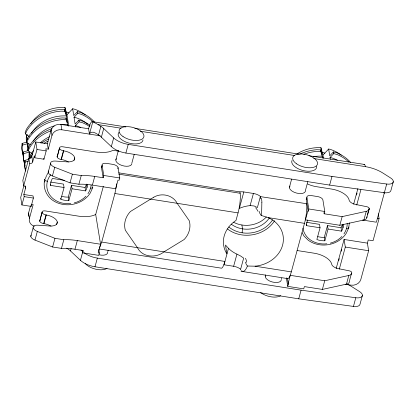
<?xml version="1.0" encoding="UTF-8"?>
<svg xmlns="http://www.w3.org/2000/svg" width="414" height="414" viewBox="0 0 414 414"><rect width="100%" height="100%" fill="white"/><g stroke="black" fill="none" stroke-linecap="round" stroke-linejoin="round"><path stroke-width="0.62" d="M261.85 202.41L261.669 211.621L261.162 215.425L268.262 217.64L304.497 223.337A14.433 2.743 -81.1 0 0 306.567 203.704M242.112 232.792L242.532 228.864L241.9 225.009M44.784 179.376C42.745 186.921 45.856 195.097 51.998 199.802L52.216 199.952C63.999 208.594 82.433 205.303 90.314 192.945L92.746 187.506M348.779 227.628L349.323 222.851M26.993 142.085L22.133 143.41L21.745 146.706A40.417 34.362 -9.3 0 0 23.438 155.519M22.133 143.41L22.408 145.107L22.025 148.403A40.417 34.362 -9.3 0 0 23.127 155.379M28.38 150.567L23.515 151.891L23.132 155.188A40.417 34.362 -9.3 0 0 24.416 162.785M23.515 151.891L23.795 153.589L23.412 156.885A40.417 34.362 -9.3 0 0 24.343 163.24M28.55 159.38L24.902 160.373L24.519 163.67A40.417 34.362 -9.3 0 0 25.621 170.646M24.902 160.373L25.182 162.071L24.793 165.362A40.417 34.362 -9.3 0 0 25.57 171.096M99.541 247.763L101.715 242.066L114.901 193.519L116.608 184.954A14.433 2.743 -81.1 0 0 116.748 183.842M92.752 121.985A15.261 2.898 -81.1 0 0 88.575 128.764L89.455 134.12L92.752 121.985L96.007 123.377L100.887 126.358A16.498 8.099 15.2 0 1 103.723 128.531L113.679 137.914A16.498 8.099 15.2 0 0 128.237 144.377L331.992 176.426L386.702 184.028A7.731 3.793 15.2 0 0 393 182.543A7.731 3.793 15.2 0 0 390.625 177.968L382.945 173.078A24.747 12.146 15.2 0 0 365.36 166.64L313.709 158.521M23.696 185.788L29.725 163.597A2.474 2.106 -9.3 0 0 32.69 161.895L34.388 155.648L34.74 157.791L43.936 159.24L46.197 150.919L45.85 148.776L48.247 149.154L47.372 143.798L35.775 141.971L31.816 156.533A2.474 2.106 -9.3 0 1 28.851 158.241L22.822 180.432L23.696 185.788A2.474 2.106 -9.3 0 1 25.533 188.246L23.836 194.487L24.188 196.629L21.926 204.951L31.128 206.395L33.384 198.073L33.037 195.931L23.836 194.487M23.831 185.922L20.7 197.452L21.926 204.951M34.74 157.791L36.996 149.47L35.775 141.971M28.597 216.258A8.249 7.012 -9.3 0 1 28.576 212.972L30.439 206.125M47.372 143.798L51.093 130.1A8.249 7.012 -9.3 0 1 60.977 124.423L88.575 128.764M34.341 226.241A8.249 7.012 -9.3 0 1 29.456 218.328L33.177 204.63L31.376 204.35M48.247 149.154L51.967 135.456L51.093 130.1M30.776 236.415L33.13 227.747M48.205 172.265L50.56 163.597M51.015 226.158A10.433 5.123 15.2 0 0 43.931 223.648L43.651 223.607A3.71 1.822 15.2 0 1 39.734 221.112L42.068 212.294A3.71 1.822 15.2 0 1 45.349 210.928L78.225 216.103A24.747 12.146 15.2 0 0 95.696 214.488L103.319 186.435M68.445 162.014A10.433 5.123 15.2 0 0 61.36 159.504L61.081 159.457A3.71 1.822 15.2 0 1 57.163 156.963L59.492 148.145A3.71 1.822 15.2 0 1 62.778 146.784L95.655 151.954A24.747 12.146 15.2 0 0 110.429 151.421L113.12 150.318L118.87 151.219M39.734 221.112L42.068 212.294M57.163 156.963L59.492 148.145M98.755 249.363L99.365 253.083L98.744 255.376L82.743 252.856L83.364 250.568L74.965 249.249A41.245 20.245 15.2 0 0 61.463 248.39L52.609 246.998L34.978 240.099L37.332 231.431A6.598 3.24 15.2 0 1 33.115 227.291A6.598 3.24 15.2 0 1 37.917 225.206L49.716 226.013A10.433 5.123 15.2 0 0 57.184 221.537A10.433 5.123 15.2 0 0 46.285 214.98L46.006 214.938A3.71 1.822 15.2 0 1 42.088 212.444M54.762 167.287L72.393 174.18L81.247 175.572A41.245 20.245 15.2 0 1 94.749 176.431L103.148 177.756L101.466 167.468L102.087 165.181A4.947 2.427 15.2 0 1 106.47 163.364L112.867 164.374A4.947 2.427 15.2 0 1 118.088 167.696L119.77 177.984L119.149 180.271L117.985 180.09L115.63 188.758L92.389 185.099A41.245 20.245 15.2 0 0 78.893 184.24L70.033 182.848L52.407 175.955L54.762 167.287A6.598 3.24 15.2 0 1 50.539 163.147A6.598 3.24 15.2 0 1 55.347 161.056L67.146 161.864A10.433 5.123 15.2 0 0 74.608 157.392A10.433 5.123 15.2 0 0 63.715 150.836L63.435 150.789A3.71 1.822 15.2 0 1 59.518 148.295M43.651 223.607L46.006 214.938M61.081 159.457L63.435 150.789M43.931 223.648L46.285 214.98M61.36 159.504L63.715 150.836M72.052 188.779L85.6 190.906L85.041 187.48L71.487 185.348L72.052 188.779L68.859 200.521A18.558 15.779 -9.3 0 1 60.858 199.263L64.051 187.516L63.487 184.09L50.555 182.056M56.62 224.471L57.292 221.992M74.044 160.321L74.717 157.848M52.609 246.998L54.964 238.329L63.823 239.722A41.245 20.245 15.2 0 1 77.32 240.581L100.561 244.234L98.206 252.902L99.365 253.083M70.033 182.848L72.393 174.18M68.859 200.521L68.3 197.095L71.487 185.348M61.463 248.39L63.823 239.722M78.893 184.24L81.247 175.572M393.3 181.715L390.945 190.383A7.731 3.793 15.2 0 1 384.347 192.696L329.637 185.094L125.882 153.045A16.498 8.099 15.2 0 1 111.325 146.582L101.368 137.2A16.498 8.099 15.2 0 0 98.532 135.026L100.887 126.358M362.4 295.446L360.045 304.114A7.731 3.793 15.2 0 1 353.447 306.427L298.737 298.825L94.982 266.776A16.498 8.099 15.2 0 1 80.425 260.313L70.468 250.931L71.141 248.457M101.368 137.2L103.723 128.531M74.965 249.249L77.32 240.581M92.389 185.099L94.749 176.431M80.425 260.313L82.779 251.645L80.968 249.937M111.325 146.582L113.679 137.914M103.148 177.756L103.769 175.464L102.087 165.181M115.837 159.902L118.363 150.603M117.778 168.84L118.088 167.696M94.982 266.776L97.337 258.108A16.498 8.099 15.2 0 1 84.037 252.716M125.882 153.045L128.237 144.377M107.852 251.391L108.189 250.154M131.849 163.075L134.208 154.391M118.668 172.835L239.908 191.899L240.13 193.255A14.433 2.743 -81.1 0 1 238.06 212.889L236.006 220.439A30.108 25.596 -9.3 0 0 226.919 253.885L225.475 245.031L228.492 248.348L224.031 264.774L233.631 266.28A8.249 4.052 15.2 0 1 240.627 269.26L240.746 269.442M243.815 191.956L239.354 208.377A30.108 25.596 -9.3 0 1 250.113 205.613L254.16 205.965L257.389 207.58L260.411 196.443A8.249 4.052 15.2 0 0 253.415 193.467L243.815 191.956A8.249 4.047 15.2 0 0 239.908 191.899M233.631 266.28L236.932 254.134A30.108 25.596 -9.3 0 1 228.492 248.348M250.113 205.613L253.415 193.467M240.627 269.26L243.655 258.124L240.57 255.971L236.932 254.134M265.27 276.143L265.607 274.901M289.433 187.206L291.622 179.143M281.277 279.315L281.618 278.073M307.804 181.694L305.444 190.378A8.249 4.047 15.2 0 1 296.258 192.991A8.249 4.047 15.2 0 1 289.997 186.052M366.757 216.807A2.474 1.216 15.2 0 1 366.814 216.998A8.249 4.047 15.2 0 1 363.89 219.994L339.806 225.278L305.439 219.87L307.793 211.202L308.156 211.259L306.262 199.677L306.883 197.39A4.947 2.427 15.2 0 1 311.261 195.574L317.662 196.583A4.947 2.427 15.2 0 1 322.884 199.905L324.778 211.487L324.152 213.779L342.161 216.61L366.245 211.326A8.249 4.047 15.2 0 0 369.174 208.33A2.474 1.216 15.2 0 0 366.773 206.705L355.517 204.428A6.598 3.24 15.2 0 1 349.121 200.117A16.498 8.099 15.2 0 0 331.733 189.084L316.389 186.673A16.498 8.099 15.2 0 1 307.607 183.992M290.317 275.036L288.009 284.02L288.372 284.076L287.751 286.364L303.747 288.879L304.373 286.591L322.377 289.422L346.461 284.144A8.249 4.047 15.2 0 0 349.39 281.147A2.474 1.216 15.2 0 0 349.333 280.951M287.487 278.446A14.433 2.743 -81.1 0 0 291.306 271.884L304.497 223.337M308.156 211.259L308.777 208.972L306.883 197.39M298.737 298.825L301.092 290.157L355.802 297.759A7.731 3.793 15.2 0 0 362.1 296.274A7.731 3.793 15.2 0 0 359.725 291.699L352.045 286.809A24.747 12.146 15.2 0 0 347.31 284.242M329.637 185.094L331.992 176.426M306.551 222.318L319.484 224.352L320.043 227.778L316.85 239.525A18.558 15.779 -9.3 0 0 324.85 240.782L328.043 229.04L327.484 225.609L341.032 227.741L341.591 231.167L328.043 229.04M324.85 240.782L324.291 237.357L327.484 225.609M322.377 289.422L324.736 280.754L348.816 275.47A8.249 4.047 15.2 0 0 351.745 272.479A2.474 1.216 15.2 0 0 349.344 270.854L338.093 268.572A6.598 3.24 15.2 0 1 331.697 264.261A16.498 8.099 15.2 0 0 314.304 253.228L298.96 250.817A16.498 8.099 15.2 0 1 297.149 250.48M339.806 225.278L342.161 216.61M336.152 268.619L344.075 239.463L367.394 243.132L368.631 250.724L360.822 279.466A8.249 7.012 -9.3 0 1 350.937 285.142L345.193 284.237M353.67 204.138L357.882 188.629M338.75 260.473L339.247 258.631M341.25 251.267L341.752 249.43M356.542 194.978L357.044 193.136M339.299 269.198L345.312 247.054L344.075 239.463M356.733 205.018L360.915 189.638M346.461 284.144L348.816 275.47M363.89 219.994L366.245 211.326M349.556 280.526L351.574 273.1M367.492 214.524L369.174 208.33M366.799 217.805L369.159 209.137M367.394 243.132L368.248 239.975L373.05 240.731L379.079 218.54L378.298 213.779M353.447 306.427L355.802 297.759M384.383 192.375A8.249 7.012 -9.3 0 1 384.187 193.473L376.378 222.22L362.509 220.036M384.347 192.696L386.702 184.028M45.524 178.305L46.482 175.707M91.121 185.105A22.273 18.935 -9.3 0 1 90.588 188.075L89.527 190.963L87.959 193.695M347.17 223.576A22.273 18.935 -9.3 0 1 346.585 228.337L345.524 231.224L343.956 233.957M245.518 262.119L246.128 264.07L247.417 266.026C246.553 268.091 245.414 270.875 243.049 271.594M29.342 136.604L25.44 133.955L26.801 130.814A40.417 34.362 -9.3 0 1 61.049 111.143L64.874 111.304L66.333 115.925L67.441 122.71L65.986 118.088L62.157 117.928A40.417 34.362 -9.3 0 0 27.909 137.598L26.548 140.739L26.827 142.437L30.238 144.755M26.827 142.437L28.188 139.295A40.417 34.362 -9.3 0 1 62.436 119.625L66.261 119.786L67.917 125.639M31.624 153.237L28.209 150.913L29.575 147.772A40.417 34.362 -9.3 0 1 51.103 130.788M29.322 157.703L30.683 154.562A40.417 34.362 -9.3 0 1 33.477 150.608M30.051 158.35L30.962 156.254A40.417 34.362 -9.3 0 1 32.634 153.76M348.743 227.767L346.306 233.206C338.424 245.564 319.991 248.855 308.213 240.213L303.933 235.99L302.179 232.73M46.761 175.215L48.174 172.762M89.672 133.551C91.918 130.306 96.307 133.432 98.532 135.026M68.817 126.244L66.944 114.797L72.647 108.773L73.708 108.954A34.76 29.554 -9.3 0 1 85.3 114.952M94.692 122.275A40.417 34.362 -9.3 0 0 81.061 112.639L77.465 111.63L73.754 115.558L72.647 108.773M90.014 125.292A40.417 34.362 -9.3 0 0 82.448 121.121L78.851 120.112L75.141 124.04L74.028 117.25L77.744 113.327L77.465 111.63M75.617 126.969L75.415 125.732L79.131 121.809L78.851 120.112M323.458 158.241L322.941 155.059L328.638 149.035L329.704 149.216A34.76 29.554 -9.3 0 1 341.291 155.214M350.684 162.536A40.417 34.362 -9.3 0 0 337.058 152.901L333.461 151.891L329.746 155.819L328.638 149.035M330.325 159.364L330.025 157.511L333.736 153.589L333.461 151.891M22.408 145.107L27.878 143.617L28.685 148.554M23.795 153.589L29.265 152.098L29.968 156.414M25.182 162.071L28.219 161.243M26.615 142.871A34.76 29.554 -9.3 0 1 26.491 135.135L27.733 134.835M291.306 271.884L255.076 266.186L247.417 266.026M30.833 123.672A34.76 29.554 -9.3 0 1 64.946 107.443L66.054 114.228L64.6 109.606L60.77 109.446A40.417 34.362 -9.3 0 0 26.527 129.116L25.161 132.257L25.44 133.955M296.978 153.951A34.76 29.554 -9.3 0 1 320.938 147.705L322.045 154.489L320.591 149.868L316.767 149.708A40.417 34.362 -9.3 0 0 300.046 154.049M322.625 158.034L320.871 151.565L317.041 151.405A40.417 34.362 -9.3 0 0 303.741 154.303M92.084 121.618L125.882 126.932M134.809 128.335L299.343 154.21M308.911 155.716L364.392 164.441M98.159 124.619L121.116 128.226M140.248 131.238L294.577 155.509M51.967 135.456A8.249 7.012 -9.3 0 1 61.852 129.779L100.291 135.828M36.996 149.47L46.197 150.919M118.771 174.17L240.13 193.255M306.929 203.76L260.525 196.634M377.278 218.256L379.079 218.54M103.769 175.464L119.77 177.984M308.777 208.972L324.778 211.487M64.703 180.39L52.381 178.455A18.558 15.779 -9.3 0 0 50.498 185.389L64.051 187.516M114.901 193.519L238.06 212.889M306.215 223.933L306.495 225.651L320.043 227.778M345.312 247.054L368.631 250.724M24.188 196.629L33.384 198.073M101.715 242.066L224.869 261.436A14.433 2.743 -81.1 0 1 221.262 268.153L99.381 248.985M290.364 275.351L324.736 280.754M242.966 271.584L287.808 278.638M97.337 258.108L301.092 290.157M330.025 157.511L331.091 157.698A34.76 29.554 -9.3 0 1 337.4 160.244M74.028 117.25L75.094 117.436A34.76 29.554 -9.3 0 1 87.659 124.252M75.415 125.732L76.481 125.918A34.76 29.554 -9.3 0 1 80.57 127.403M333.736 153.589L337.332 154.598A40.417 34.362 -9.3 0 1 348.774 161.952M77.744 113.327L81.341 114.336A40.417 34.362 -9.3 0 1 92.783 121.69M79.131 121.809L82.728 122.818A40.417 34.362 -9.3 0 1 89.791 126.637M37.332 231.431L54.964 238.329M66.721 248.177L67.632 248.757A16.498 8.099 15.2 0 1 70.468 250.931M261.162 215.425L259.873 213.427L259.267 211.482M320.938 147.705L322.941 155.059M64.946 107.443L66.944 114.797M383.98 192.21L384.187 193.473M342.425 224.347L342.983 227.772M320.591 149.868L320.871 151.565M323.955 212.558L324.152 213.779M305.387 219.56L305.439 219.87M287.451 278.451L288.372 284.076M286.353 277.83L287.751 286.364M95.696 214.488L100.561 244.234M86.992 187.511L86.433 184.085A18.558 15.779 -9.3 0 1 85.041 187.48M64.6 109.606L64.874 111.304M65.986 118.088L66.261 119.786M82.345 250.439L82.743 252.856M60.977 124.423L61.852 129.779M60.672 198.12L60.858 199.263M50.311 184.246L50.498 185.389M43.765 158.169L43.936 159.24M31.816 156.533L32.69 161.895M26.491 135.135L27.2 139.456M28.209 150.913L27.935 149.221L29.296 146.08A40.417 34.362 -9.3 0 1 51.993 128.687M28.851 158.241L29.725 163.597M30.952 205.323L31.128 206.395M25.145 185.865L25.533 188.246M28.576 212.972L29.456 218.328M348.593 227.017A2.474 1.216 15.2 0 1 346.585 228.337M341.923 236.472A22.273 18.935 -9.3 0 1 330.258 243.168M326.822 243.799A22.273 18.935 -9.3 0 1 302.939 228.088M343.475 224.233A18.558 15.779 -9.3 0 1 341.591 231.167M306.495 225.651A18.558 15.779 -9.3 0 1 307.716 220.046M47.393 181.285A2.474 1.216 15.2 0 1 45.043 180.142A2.474 1.216 15.2 0 1 45.338 178.822M44.764 182.025A24.022 20.421 -9.3 0 1 44.888 180.954M92.472 186.595A2.474 1.216 15.2 0 1 90.588 188.075M85.926 196.21A22.273 18.935 -9.3 0 1 74.266 202.907M70.83 203.538A22.273 18.935 -9.3 0 1 49.763 195.02A22.273 18.935 -9.3 0 1 50.782 174.63M87.473 184.447A18.558 15.779 -9.3 0 1 85.6 190.906M107.681 252.012A8.249 4.047 15.2 0 1 99.122 254.791M281.292 279.967A8.249 4.047 15.2 0 1 272.091 281.929A8.249 4.047 15.2 0 1 265.457 275.538M143.001 139.989A12.787 6.277 15.2 0 1 127.786 142.737A12.787 6.277 15.2 0 1 119.041 132.273M316.581 166.278A12.787 6.277 15.2 0 1 303.312 170.584A12.787 6.277 15.2 0 1 292.051 160.42M269.26 218.08A24.747 21.042 -9.3 0 1 231.286 224.191M266.368 217.014A24.747 21.042 -9.3 0 1 233.677 222.277M272.583 219.808A27.634 23.494 -9.3 0 1 228.823 226.991M274.622 220.703A30.108 25.596 -9.3 0 1 227.426 228.916M363.932 164.43A15.261 2.898 -81.1 0 1 365.36 166.64M68.3 197.095A18.558 15.779 -9.3 0 1 61.815 196.334M342.218 225.04A18.558 15.779 -9.3 0 1 341.032 227.741M324.291 237.357A18.558 15.779 -9.3 0 1 317.812 236.596M322.34 152.243A18.144 15.427 -9.3 0 1 324.876 153.221M66.349 111.982A18.144 15.427 -9.3 0 1 68.884 112.96M313.284 156.689A34.76 29.554 -9.3 0 1 322.325 156.187M27.898 150.722A34.76 29.554 -9.3 0 1 27.878 143.617M31.547 133.241A34.76 29.554 -9.3 0 1 66.333 115.925M44.143 143.27A40.417 34.362 -9.3 0 1 47.931 141.195M41.716 142.985A40.417 34.362 -9.3 0 1 48.769 138.975M40.225 142.939A34.76 29.554 -9.3 0 1 49.608 136.656M27.417 147.105A34.76 29.554 -9.3 0 1 27.412 143.855M29.203 158.567A34.76 29.554 -9.3 0 1 29.265 152.098M33.265 141.174A34.76 29.554 -9.3 0 1 54.244 125.918M60.594 124.635A34.76 29.554 -9.3 0 1 67.715 124.402M25.099 165.693A40.417 34.362 -9.3 0 1 24.695 164.477M268.262 217.64A30.108 25.596 -9.3 0 1 282.581 245.202A30.108 25.596 -9.3 0 1 255.076 266.186M245.471 258.264A37.819 18.413 16.4 0 1 246.708 262.341M255.629 207.704A37.876 18.744 14 0 1 258.067 211.435M261.301 198.316A13.574 7.374 -70.7 0 1 261.886 202.384M260.215 197.08A14.097 7.53 -72.8 0 1 260.836 198.834M243.049 271.584A13.574 3.115 74.5 0 1 241.626 270.58M241.838 271.688A14.097 3.545 76 0 1 240.953 270.989M39.708 220.962A3.71 1.822 15.2 0 1 39.961 220.15M34.978 240.099A6.598 3.24 15.2 0 1 31.107 235.1M131.859 163.727A8.249 4.047 15.2 0 1 122.042 165.502A8.249 4.047 15.2 0 1 116.401 158.748M306.262 199.677A4.947 2.427 15.2 0 1 306.929 198.311M101.466 167.468A4.947 2.427 15.2 0 1 102.134 166.102M52.407 175.955A6.598 3.24 15.2 0 1 48.531 170.951M57.137 156.813A3.71 1.822 15.2 0 1 57.386 156M107.055 268.37A12.787 6.277 15.2 0 1 95.841 269.219A12.787 6.277 15.2 0 1 85.201 263.449M280.651 295.674A12.787 6.277 15.2 0 1 260.587 292.517M153.791 197.199L130.42 211.507A24.747 21.042 -9.3 0 0 125.328 230.231L137.448 247.686C142.344 257.482 156.011 258.403 163.98 251.857L184.194 239.489A24.747 21.042 -9.3 0 0 189.281 220.766L177.166 203.315C172.892 194.994 161.631 192.526 153.791 197.199M123.036 136.553A12.787 6.277 15.2 0 0 143.653 137.464A12.787 6.277 15.2 0 0 127.885 126.653A12.787 6.277 15.2 0 0 123.036 136.553M296.631 163.856A12.787 6.277 15.2 0 0 317.248 164.767A12.787 6.277 15.2 0 0 301.48 153.956A12.787 6.277 15.2 0 0 296.631 163.856"/></g></svg>
